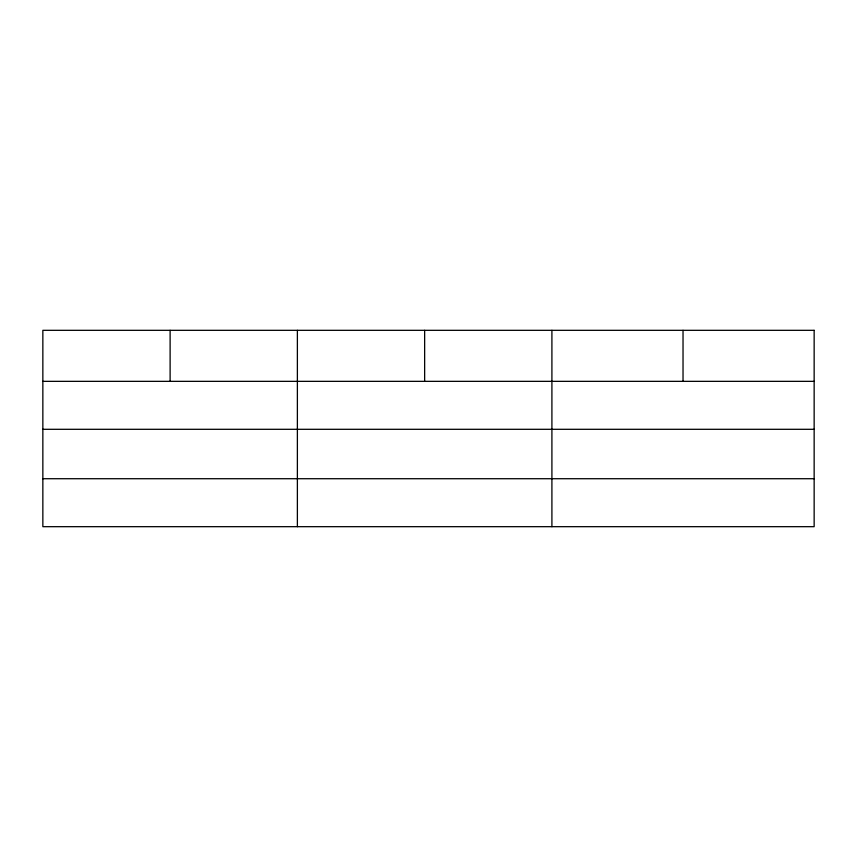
<?xml version="1.0" encoding="UTF-8"?>
<svg xmlns="http://www.w3.org/2000/svg" width="857" height="857" viewBox="0 0 857 857"><rect width="100%" height="100%" fill="white"/><g stroke="black" fill="none" stroke-linecap="round" stroke-linejoin="round"><path stroke-width="1.29" d="M42.85 381.344L814.15 381.344M42.85 429.303L814.15 429.303M42.85 478.72L814.15 478.72M683.029 330.32L683.029 381.344M551.908 330.32L551.908 526.68M424.644 330.32L424.644 381.344M297.379 330.32L297.379 526.68M170.115 330.32L170.115 381.344M814.15 330.32L42.85 330.32L42.85 526.68L814.15 526.68L814.15 330.32"/></g></svg>
